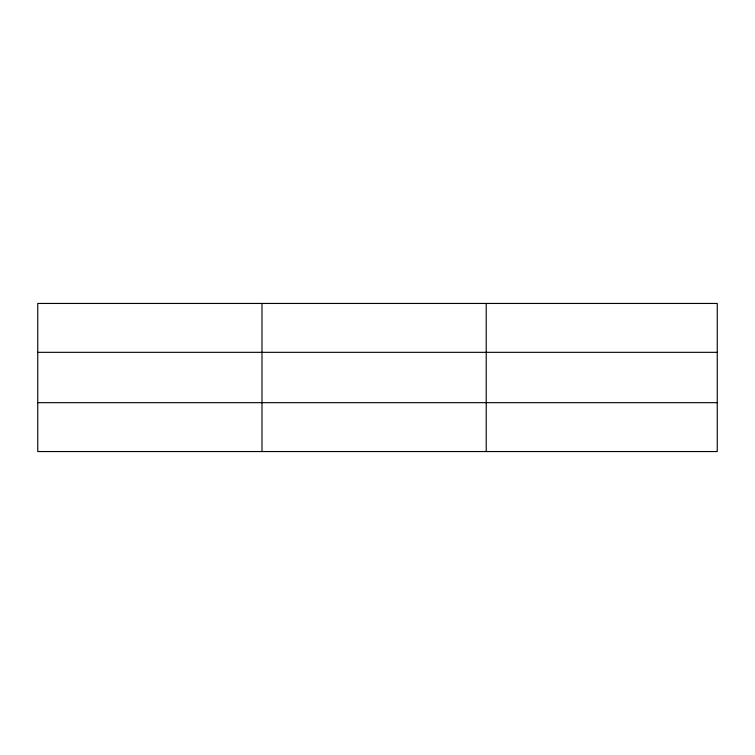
<?xml version="1.0" encoding="UTF-8"?>
<svg xmlns="http://www.w3.org/2000/svg" width="755" height="755" viewBox="0 0 755 755"><rect width="100%" height="100%" fill="white"/><g stroke="black" fill="none" stroke-linecap="round" stroke-linejoin="round"><path stroke-width="1.13" d="M261.985 303.453L261.985 451.547M486.22 303.453L486.22 451.547M717.25 402.67L717.25 451.547L37.75 451.547L37.75 303.453L717.25 303.453L717.25 402.67L37.75 402.67M37.75 352.33L717.25 352.33"/></g></svg>
